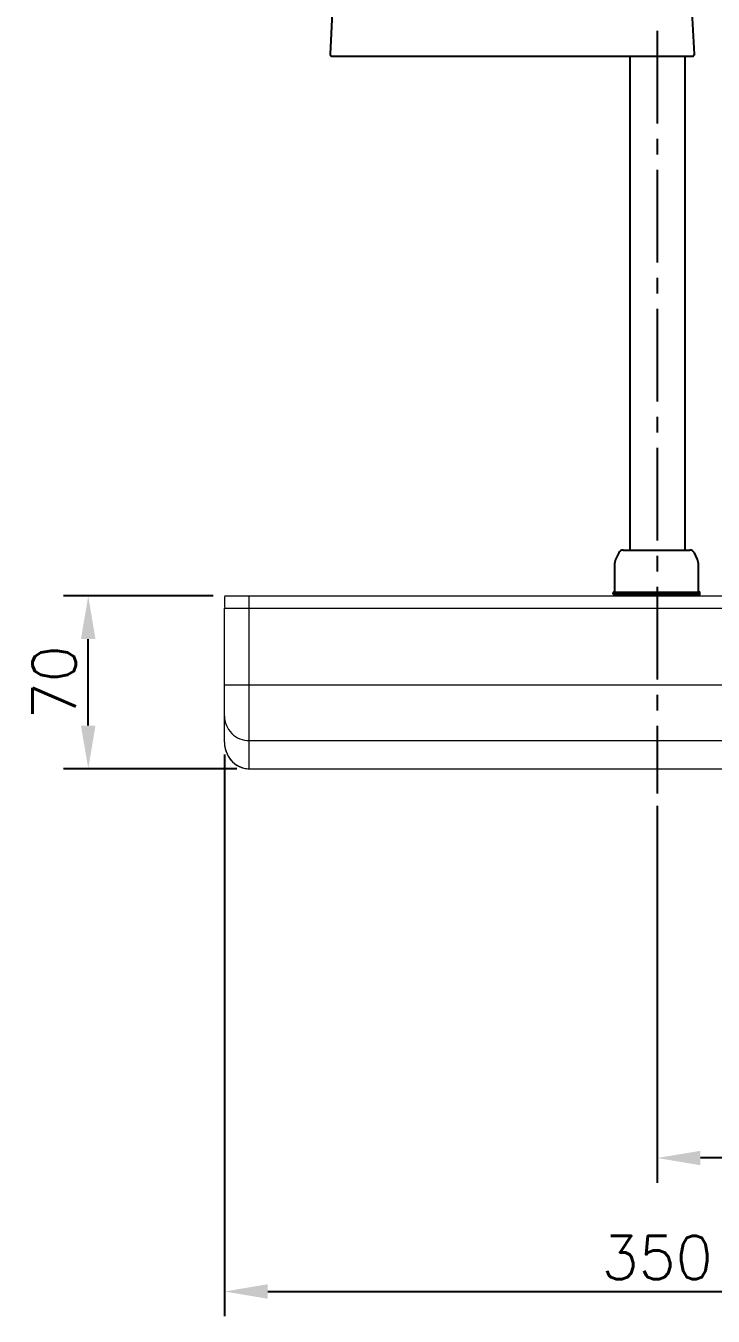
# Model space of a CAD drawing. Header units: millimetres. Extents: x 12827 to 13247, y 6457 to 7051.
# Drawn here: x 12898 to 12953.5, y 6539 to 6643.5 of the extents above; entities that cross this region are included whole.
import ezdxf

# ---------------------------------------------------------------- set-up
doc = ezdxf.new("R2010")
doc.units = ezdxf.units.MM
doc.header["$LTSCALE"] = 10
doc.linetypes.add('CENTER', pattern=[50.8, 31.75, -6.35, 6.35, -6.35])
doc.linetypes.add('CENTER2', pattern=[1.125, 0.75, -0.125, 0.125, -0.125])
doc.layers.get('0').update_dxf_attribs({"color": 2})
doc.layers.add('1', color=1, linetype='CENTER', lineweight=13)
for name, color, linetype in [('CENTER', 1, 'CENTER2'), ('DWG', 7, 'Continuous'), ('W', 7, 'Continuous')]:
    doc.layers.add(name, color=color, linetype=linetype)
doc.styles.add('GHS', font='romans.shx', dxfattribs={"height": 3.5, "bigfont": 'ghs.shx'})
doc.dimstyles.new('LEE', dxfattribs={"dimtxt": 3.5, "dimasz": 3.5, "dimexe": 2, "dimexo": 1, "dimgap": 1, "dimtad": 1, "dimdec": 4, "dimdsep": 46, "dimtxsty": 'GHS', "dimcen": 0, "dimclrd": 2, "dimclre": 2, "dimclrt": 2, "dimadec": 0, "dimazin": 0, "dimtfac": 1, "dimtdec": 4, "dimtmove": 0, "dimatfit": 3, "dimfxl": 0, "dimlwd": -1, "dimlwe": -1, "dimarcsym": 0})

# ---------------------------------------------------------------- blocks, each defined once
blk = doc.blocks.new('*D6')
at = {"layer": 'Defpoints', "color": 0}
for p in [(12914.02, 6585.48), (12984.02, 6585.48), (12984.02, 6541.02)]:
    blk.add_point(p, dxfattribs=at)
at = {"layer": 'DWG', "color": 2}
for p, q in [((12914.02, 6584.48), (12914.02, 6539.02)), ((12984.02, 6584.48), (12984.02, 6539.02)), ((12917.52, 6541.02), (12980.52, 6541.02))]:
    blk.add_line(p, q, dxfattribs=at)
for points in [[(12917.52, 6541.61), (12917.52, 6540.44), (12914.02, 6541.02)], [(12980.52, 6541.61), (12980.52, 6540.44), (12984.02, 6541.02)]]:
    blk.add_solid(points, dxfattribs=at)
at = {"layer": 'DWG', "color": 2, "insert": (12949.02, 6543.77), "char_height": 3.5, "attachment_point": 5, "style": 'GHS'}
blk.add_mtext('350', dxfattribs=at)
blk = doc.blocks.new('*D7')
at = {"layer": 'Defpoints', "color": 0}
for p in [(12949.02, 6581.33), (12975.22, 6567.98), (12949.02, 6551.83)]:
    blk.add_point(p, dxfattribs=at)
at = {"layer": 'DWG', "color": 2}
for p, q in [((12949.02, 6580.33), (12949.02, 6549.83)), ((12975.22, 6566.98), (12975.22, 6549.83)), ((12971.72, 6551.83), (12952.52, 6551.83))]:
    blk.add_line(p, q, dxfattribs=at)
for points in [[(12952.52, 6552.41), (12952.52, 6551.24), (12949.02, 6551.83)], [(12971.72, 6552.41), (12971.72, 6551.24), (12975.22, 6551.83)]]:
    blk.add_solid(points, dxfattribs=at)
at = {"layer": 'DWG', "color": 2, "insert": (12962.12, 6554.58), "char_height": 3.5, "attachment_point": 5, "style": 'GHS'}
blk.add_mtext('131', dxfattribs=at)
blk = doc.blocks.new('*D8')
at = {"layer": 'Defpoints', "color": 0}
for p in [(12903.01, 6597.33), (12914.12, 6597.33), (12916.02, 6583.33)]:
    blk.add_point(p, dxfattribs=at)
at = {"layer": 'DWG', "color": 2}
for p, q in [((12913.12, 6597.33), (12901.01, 6597.33)), ((12903.01, 6586.83), (12903.01, 6593.83)), ((12915.02, 6583.33), (12901.01, 6583.33))]:
    blk.add_line(p, q, dxfattribs=at)
for points in [[(12902.42, 6593.83), (12903.59, 6593.83), (12903.01, 6597.33)], [(12902.42, 6586.83), (12903.59, 6586.83), (12903.01, 6583.33)]]:
    blk.add_solid(points, dxfattribs=at)
at = {"layer": 'DWG', "color": 2, "insert": (12900.26, 6590.33), "char_height": 3.5, "attachment_point": 5, "rotation": 90, "style": 'GHS'}
blk.add_mtext('70', dxfattribs=at)
blk = doc.blocks.new('A$C61787595')
at = {"layer": 'DWG'}
for p, q in [((25.06, 6.01), (24.62, 6.01)), ((47.26, 5.72), (47.25, 5.32)), ((52.31, 5.79), (52.31, 5.79)), ((52.31, 5.79), (52.31, 5.79)), ((23.62, 5.07), (23.42, 1.16)), ((45.64, 5.06), (27.97, 5.06)), ((52.88, 1.16), (52.67, 5.06)), ((52.88, 1.15), (52.88, 1.15)), ((52.88, 1.15), (52.88, 1.15)), ((23.56, 1.01), (52.74, 1.01))]:
    blk.add_line(p, q, dxfattribs=at)
for centre, radius, start, end in [((24.62, 5.01), 1, 90.0045, 176.9941), ((48.43, 48.43), 48.43, 241.1438, 242.897), ((47.56, 5.71), 0.3, 92.1844, 177.9934), ((49.87, 30.8), 24.89, 264.6576, 273.9688), ((51.7, 4.73), 1.24, 66.6532, 94.7438), ((51.88, 5.28), 0.665, 49.9856, 62.4228), ((51.88, 5.28), 0.665, 49.98, 62.4278), ((51.87, 5.26), 0.688, 50.2432, 61.0561), ((51.67, 5.01), 1, 3.1321, 50.8211), ((23.56, 1.15), 0.14, 177, 270), ((52.74, 1.15), 0.141, 269.7486, 359.7604), ((52.74, 1.15), 0.141, 269.7402, 359.7658), ((52.74, 1.15), 0.14, 0.0002, 3.0009), ((52.74, 1.15), 0.14, 0.0002, 3.0009)]:
    blk.add_arc(centre, radius, start, end, dxfattribs=at)
for points, knots in [([(27.97, 5.06), (27.93, 5.06), (27.89, 5.06), (27.85, 5.06), (27.81, 5.06), (27.77, 5.07), (27.74, 5.07), (27.7, 5.07), (27.66, 5.07), (27.62, 5.07), (27.58, 5.07), (27.55, 5.08), (27.51, 5.08), (27.47, 5.08), (27.44, 5.09), (27.4, 5.09), (27.36, 5.09), (27.33, 5.1), (27.29, 5.1), (27.25, 5.1), (27.22, 5.11), (27.18, 5.11), (27.15, 5.12), (27.11, 5.12), (27.08, 5.13), (27.04, 5.13), (27.01, 5.14), (26.98, 5.14), (26.95, 5.15), (26.91, 5.16), (26.88, 5.16), (26.85, 5.17), (26.82, 5.17), (26.79, 5.18), (26.77, 5.19), (26.74, 5.19), (26.71, 5.2), (26.68, 5.21), (26.66, 5.21), (26.63, 5.22), (26.61, 5.23), (26.58, 5.24), (26.56, 5.24), (26.54, 5.25), (26.52, 5.26), (26.5, 5.26), (26.48, 5.27), (26.46, 5.28), (26.44, 5.29), (26.42, 5.29), (26.41, 5.3), (26.39, 5.31), (26.38, 5.31), (26.37, 5.32)], [0, 0, 0.191174, 0.382348, 0.573522, 0.764696, 0.955869, 1.147043, 1.338217, 1.529391, 1.720565, 1.911739, 2.102913, 2.294087, 2.485261, 2.676434, 2.87388, 3.071325, 3.26877, 3.466215, 3.663661, 3.861106, 4.058551, 4.255996, 4.453442, 4.650887, 4.848332, 5.045777, 5.243223, 5.440668, 5.639299, 5.837931, 6.036563, 6.235194, 6.433826, 6.632458, 6.831089, 7.029721, 7.228353, 7.426984, 7.625616, 7.824248, 8.022879, 8.221511, 8.421599, 8.621686, 8.821774, 9.021861, 9.221949, 9.422037, 9.622124, 9.822212, 10.0223, 10.222387, 10.422475, 10.422475]), ([(47.25, 5.32), (47.24, 5.32), (47.23, 5.31), (47.22, 5.31), (47.21, 5.3), (47.19, 5.29), (47.18, 5.29), (47.17, 5.28), (47.15, 5.28), (47.13, 5.27), (47.12, 5.26), (47.1, 5.26), (47.08, 5.25), (47.06, 5.25), (47.04, 5.24), (47.02, 5.23), (47, 5.23), (46.97, 5.22), (46.95, 5.21), (46.93, 5.21), (46.9, 5.2), (46.87, 5.19), (46.85, 5.19), (46.82, 5.18), (46.79, 5.17), (46.77, 5.17), (46.73, 5.16), (46.7, 5.16), (46.67, 5.15), (46.64, 5.14), (46.6, 5.14), (46.57, 5.13), (46.53, 5.13), (46.5, 5.12), (46.46, 5.12), (46.43, 5.11), (46.39, 5.11), (46.35, 5.1), (46.31, 5.1), (46.28, 5.1), (46.24, 5.09), (46.2, 5.09), (46.16, 5.08), (46.12, 5.08), (46.08, 5.08), (46.04, 5.08), (46, 5.07), (45.96, 5.07), (45.92, 5.07), (45.88, 5.07), (45.84, 5.07), (45.8, 5.06), (45.76, 5.06), (45.72, 5.06), (45.68, 5.06), (45.64, 5.06)], [4.067166, 4.067166, 4.115015, 4.284191, 4.453367, 4.622543, 4.791719, 4.960896, 5.130072, 5.299248, 5.468424, 5.6376, 5.806776, 5.975953, 6.162717, 6.349481, 6.536246, 6.72301, 6.909774, 7.096539, 7.283303, 7.470067, 7.656831, 7.843596, 8.03036, 8.217124, 8.403889, 8.608479, 8.813069, 9.017658, 9.222248, 9.426838, 9.631428, 9.836018, 10.040608, 10.245198, 10.449788, 10.654378, 10.858968, 11.063558, 11.265603, 11.467648, 11.669693, 11.871738, 12.073782, 12.275827, 12.477872, 12.679917, 12.881962, 13.084007, 13.286052, 13.488097, 13.690142, 13.892187, 14.091493, 14.290799, 14.490106, 14.490106]), ([(52.87, 1.09), (52.87, 1.1), (52.87, 1.11), (52.88, 1.12), (52.88, 1.13), (52.88, 1.14), (52.88, 1.15)], [0.8162219, 0.8162219, 0.8633737, 0.914211, 0.9650483, 1.0174874, 1.0699264, 1.1223655, 1.1223655])]:
    blk.add_open_spline(points, degree=1, knots=knots, dxfattribs=at)

msp = doc.modelspace()

# ---------------------------------------------------------------- linework, layer by layer
msp.add_line((12945.87978, 6597.43459), (12945.50978, 6597.43459))
at = {"layer": '1', "color": 7, "linetype": 'Continuous'}
for p, q in [((12914.02478, 6597.23485), (12914.02478, 6596.43485)), ((12914.12478, 6597.33485), (12983.92478, 6597.33485)), ((12916.02478, 6583.33485), (12916.02478, 6597.33485)), ((12914.02478, 6596.33485), (12984.02478, 6596.33485)), ((12914.02479, 6585.47502), (12914.02478, 6596.33485)), ((12914.02479, 6590.13485), (12984.02478, 6590.13485)), ((12916.02478, 6585.61141), (12971.93934, 6585.61141)), ((12916.02478, 6583.33485), (12973.76478, 6583.33485))]:
    msp.add_line(p, q, dxfattribs=at)
msp.add_lwpolyline([(12914.02479, 6585.47507), (12914.04077, 6585.20751), (12914.08644, 6584.94974), (12914.1593, 6584.70473), (12914.25752, 6584.47384), (12914.37927, 6584.259), (12914.52253, 6584.06231), (12914.68552, 6583.88551), (12914.8658, 6583.73071), (12915.06111, 6583.59954), (12915.268, 6583.49388), (12915.48306, 6583.4148), (12915.70214, 6583.36287), (12915.9209, 6583.33775), (12916.02478, 6583.33485)], dxfattribs=at)
for centre, start, end in [((12914.12478, 6597.23485), 90, 180), ((12914.12478, 6596.43485), 180, 255)]:
    msp.add_arc(centre, 0.1, start, end, dxfattribs=at)
for points, knots in [([(12914.02478, 6587.60051), (12914.02478, 6587.09264), (12914.45416, 6586.03312), (12915.51495, 6585.61141), (12916.02478, 6585.61141)], [0, 0, 0, 0, 0.499033378, 1, 1, 1, 1]), ([(12914.02479, 6585.47502), (12914.02552, 6584.96808), (12914.31174, 6584.15269), (12915.16834, 6583.47515), (12915.73763, 6583.33866), (12916.02478, 6583.33866)], [0, 0, 0, 0, 0.474637907, 0.731142471, 1, 1, 1, 1])]:
    msp.add_open_spline(points, degree=3, knots=knots, dxfattribs=at)
at = {"layer": 'CENTER', "color": 1}
msp.add_line((12949.02478, 6811.80447), (12949.02478, 6581.33485), dxfattribs=at)
at = {"layer": 'DWG'}
msp.add_line((12946.27461, 6601.03459), (12951.66496, 6601.03459), dxfattribs=at)
at = {"layer": 'W'}
for p, q in [((12946.80478, 6641.01973), (12946.80478, 6601.03459)), ((12951.24478, 6641.01972), (12951.24478, 6601.03459)), ((12945.91209, 6600.80364), (12945.66348, 6600.27049)), ((12952.27609, 6600.27049), (12952.02748, 6600.80364)), ((12945.56978, 6599.84787), (12945.56978, 6597.63459)), ((12952.36978, 6597.63459), (12952.36978, 6599.84787)), ((12945.46978, 6597.47459), (12945.46978, 6597.59459)), ((12945.50978, 6597.63459), (12945.56978, 6597.63459)), ((12945.50978, 6597.63459), (12945.56978, 6597.63459)), ((12945.56978, 6597.63459), (12952.42978, 6597.63459)), ((12952.46978, 6597.47459), (12952.46978, 6597.59459)), ((12952.42978, 6597.43459), (12945.87978, 6597.43459))]:
    msp.add_line(p, q, dxfattribs=at)
for centre, radius, start, end in [((12946.27461, 6600.63459), 0.4, 90, 155), ((12951.66496, 6600.63459), 0.4, 25, 90), ((12946.56978, 6599.84787), 1, 155, 180), ((12951.36978, 6599.84787), 1, 360, 25), ((12945.50978, 6597.59459), 0.04, 90, 180), ((12945.50978, 6597.47459), 0.04, 180, 270), ((12952.42978, 6597.59459), 0.04, 360, 90), ((12952.42978, 6597.47459), 0.04, 270, 0)]:
    msp.add_arc(centre, radius, start, end, dxfattribs=at)

# ---------------------------------------------------------------- block references
at = {"layer": 'DWG'}
msp.add_blockref('A$C61787595', (12899.15503, 6640.00629), dxfattribs=at)

# ---------------------------------------------------------------- dimensions: what is measured, and where the dimension line sits
dim = msp.add_linear_dim(base=(12903.00707, 6597.33485), p1=(12916.02478, 6583.33485), p2=(12914.12478, 6597.33485), angle=90, text='70', dimstyle='LEE', dxfattribs=at)
dim.commit()
dim.dimension.update_dxf_attribs({"geometry": '*D8', "text_midpoint": (12900.25707, 6590.33485)})
dim = msp.add_linear_dim(base=(12984.02478, 6541.02431), p1=(12914.02479, 6585.47507), p2=(12984.02478, 6585.47509), text='350', dimstyle='LEE', dxfattribs=at)
dim.commit()
dim.dimension.update_dxf_attribs({"geometry": '*D6', "text_midpoint": (12949.02478, 6541.02431), "dimtype": 128})
dim = msp.add_linear_dim(base=(12949.02478, 6551.827), p1=(12975.22478, 6567.98125), p2=(12949.02478, 6581.33485), text='131', dimstyle='LEE', dxfattribs=at)
dim.commit()
dim.dimension.update_dxf_attribs({"geometry": '*D7', "text_midpoint": (12962.12478, 6554.577)})

doc.saveas('drawing.dxf')
